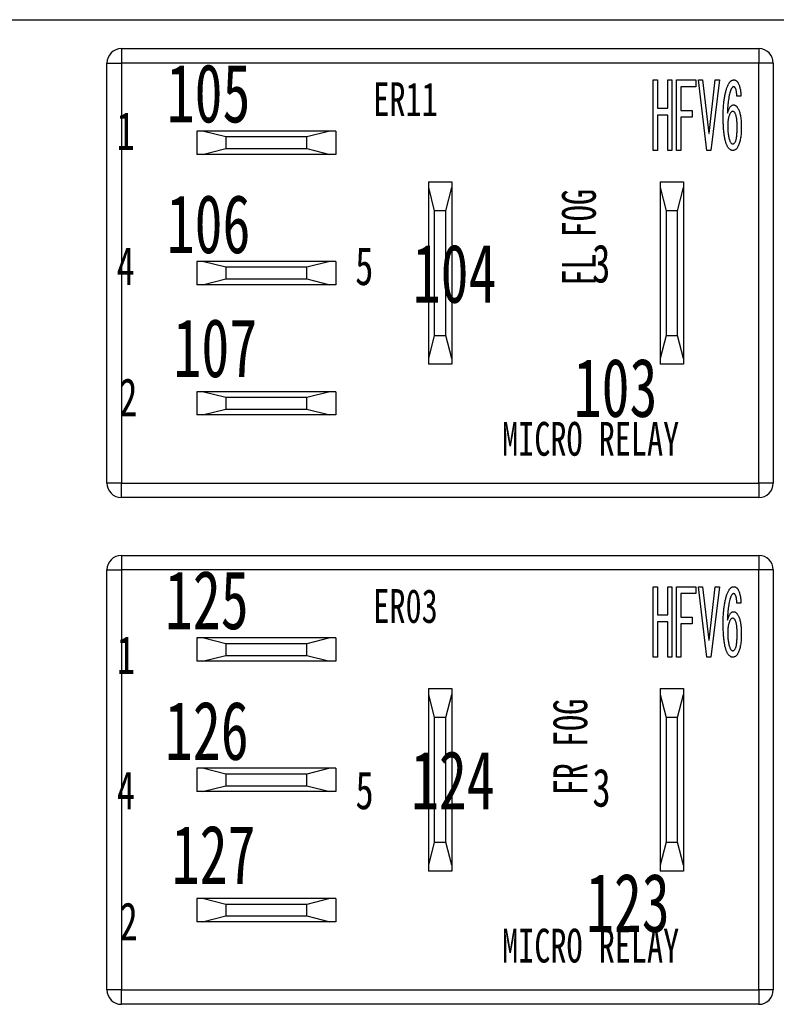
# Model space of a CAD drawing. Header units: inches. Extents: x 47316 to 59086, y 3141 to 11743.
# Drawn here: x 50681.7 to 50740.5, y 10129.1 to 10205.6 of the extents above; entities that cross this region are included whole.
import ezdxf
from ezdxf.enums import TextEntityAlignment as Align

# ---------------------------------------------------------------- set-up
doc = ezdxf.new("R2010")
doc.units = ezdxf.units.IN
doc.header["$MEASUREMENT"] = 0
doc.layers.add('1', color=1, linetype='Continuous')
doc.styles.add('MtX_STSong', font='')
doc.styles.add('仿宋', font='仿宋_GB2312.ttf', dxfattribs={"width": 0.7})
doc.styles.get('MtX_STSong').set_extended_font_data('STSong')

msp = doc.modelspace()

# ---------------------------------------------------------------- linework, layer by layer
at = {"color": 0, "linetype": 'Continuous', "lineweight": 15}
for p, q in [((50565.517, 10205.643), (50978.955, 10205.643)), ((50689.605, 10203.393), (50739.105, 10203.393)), ((50689.605, 10203.393), (50689.605, 10202.268)), ((50739.105, 10203.393), (50739.105, 10202.268)), ((50688.48, 10202.268), (50689.605, 10202.268)), ((50688.48, 10169.643), (50688.48, 10202.268)), ((50689.605, 10202.268), (50689.605, 10169.643)), ((50739.105, 10202.268), (50689.605, 10202.268)), ((50740.23, 10202.268), (50739.105, 10202.268)), ((50739.105, 10169.643), (50739.105, 10202.268)), ((50740.23, 10202.268), (50740.23, 10169.643)), ((50695.455, 10196.98), (50695.455, 10195.18)), ((50706.255, 10196.98), (50695.455, 10196.98)), ((50697.705, 10196.53), (50695.905, 10196.98)), ((50705.805, 10196.98), (50704.005, 10196.53)), ((50706.255, 10196.98), (50706.255, 10195.18)), ((50697.705, 10196.53), (50697.705, 10195.63)), ((50704.005, 10196.53), (50697.705, 10196.53)), ((50704.005, 10195.63), (50704.005, 10196.53)), ((50706.255, 10195.18), (50695.455, 10195.18)), ((50695.905, 10195.18), (50697.705, 10195.63)), ((50697.705, 10195.63), (50704.005, 10195.63)), ((50704.005, 10195.63), (50705.805, 10195.18)), ((50713.455, 10193.043), (50713.455, 10178.868)), ((50713.455, 10193.043), (50715.255, 10193.043)), ((50715.255, 10193.043), (50715.255, 10178.868)), ((50731.455, 10193.043), (50731.455, 10178.868)), ((50731.455, 10193.043), (50733.255, 10193.043)), ((50733.255, 10193.043), (50733.255, 10178.868)), ((50713.455, 10192.593), (50713.905, 10190.793)), ((50714.805, 10190.793), (50715.255, 10192.593)), ((50731.455, 10192.593), (50731.905, 10190.793)), ((50732.805, 10190.793), (50733.255, 10192.593)), ((50713.905, 10190.793), (50713.905, 10181.118)), ((50714.805, 10190.793), (50713.905, 10190.793)), ((50714.805, 10181.118), (50714.805, 10190.793)), ((50731.905, 10190.793), (50731.905, 10181.118)), ((50732.805, 10190.793), (50731.905, 10190.793)), ((50732.805, 10181.118), (50732.805, 10190.793)), ((50695.455, 10186.855), (50695.455, 10185.055)), ((50706.255, 10186.855), (50695.455, 10186.855)), ((50697.705, 10186.405), (50695.905, 10186.855)), ((50705.805, 10186.855), (50704.005, 10186.405)), ((50706.255, 10186.855), (50706.255, 10185.055)), ((50697.705, 10186.405), (50697.705, 10185.505)), ((50704.005, 10186.405), (50697.705, 10186.405)), ((50704.005, 10185.505), (50704.005, 10186.405)), ((50695.905, 10185.055), (50697.705, 10185.505)), ((50697.705, 10185.505), (50704.005, 10185.505)), ((50704.005, 10185.505), (50705.805, 10185.055)), ((50706.255, 10185.055), (50695.455, 10185.055)), ((50713.905, 10181.118), (50713.455, 10179.318)), ((50713.905, 10181.118), (50714.805, 10181.118)), ((50715.255, 10179.318), (50714.805, 10181.118)), ((50731.905, 10181.118), (50731.455, 10179.318)), ((50731.905, 10181.118), (50732.805, 10181.118)), ((50733.255, 10179.318), (50732.805, 10181.118)), ((50715.255, 10178.868), (50713.455, 10178.868)), ((50733.255, 10178.868), (50731.455, 10178.868)), ((50695.455, 10176.73), (50695.455, 10174.93)), ((50706.255, 10176.73), (50695.455, 10176.73)), ((50697.705, 10176.28), (50695.905, 10176.73)), ((50697.705, 10176.28), (50697.705, 10175.38)), ((50704.005, 10176.28), (50697.705, 10176.28)), ((50705.805, 10176.73), (50704.005, 10176.28)), ((50704.005, 10175.38), (50704.005, 10176.28)), ((50706.255, 10176.73), (50706.255, 10174.93)), ((50695.905, 10174.93), (50697.705, 10175.38)), ((50697.705, 10175.38), (50704.005, 10175.38)), ((50704.005, 10175.38), (50705.805, 10174.93)), ((50706.255, 10174.93), (50695.455, 10174.93)), ((50689.605, 10169.643), (50688.48, 10169.643)), ((50689.605, 10169.643), (50739.105, 10169.643)), ((50689.605, 10168.518), (50689.605, 10169.643)), ((50739.105, 10169.643), (50739.105, 10168.518)), ((50740.23, 10169.643), (50739.105, 10169.643)), ((50739.105, 10168.518), (50689.605, 10168.518)), ((50689.605, 10164.018), (50739.105, 10164.018)), ((50689.605, 10164.018), (50689.605, 10162.893)), ((50739.105, 10164.018), (50739.105, 10162.893)), ((50688.48, 10162.893), (50689.605, 10162.893)), ((50688.48, 10130.268), (50688.48, 10162.893)), ((50689.605, 10162.893), (50689.605, 10130.268)), ((50739.105, 10162.893), (50689.605, 10162.893)), ((50740.23, 10162.893), (50739.105, 10162.893)), ((50739.105, 10130.268), (50739.105, 10162.893)), ((50740.23, 10162.893), (50740.23, 10130.268)), ((50695.455, 10157.605), (50695.455, 10155.805)), ((50706.255, 10157.605), (50695.455, 10157.605)), ((50697.705, 10157.155), (50695.905, 10157.605)), ((50697.705, 10157.155), (50697.705, 10156.255)), ((50704.005, 10157.155), (50697.705, 10157.155)), ((50705.805, 10157.605), (50704.005, 10157.155)), ((50704.005, 10156.255), (50704.005, 10157.155)), ((50706.255, 10157.605), (50706.255, 10155.805)), ((50695.905, 10155.805), (50697.705, 10156.255)), ((50697.705, 10156.255), (50704.005, 10156.255)), ((50704.005, 10156.255), (50705.805, 10155.805)), ((50706.255, 10155.805), (50695.455, 10155.805)), ((50713.455, 10153.668), (50713.455, 10139.493)), ((50713.455, 10153.668), (50715.255, 10153.668)), ((50713.455, 10153.218), (50713.905, 10151.418)), ((50714.805, 10151.418), (50715.255, 10153.218)), ((50715.255, 10153.668), (50715.255, 10139.493)), ((50731.455, 10153.668), (50731.455, 10139.493)), ((50731.455, 10153.668), (50733.255, 10153.668)), ((50731.455, 10153.218), (50731.905, 10151.418)), ((50732.805, 10151.418), (50733.255, 10153.218)), ((50733.255, 10153.668), (50733.255, 10139.493)), ((50713.905, 10151.418), (50713.905, 10141.743)), ((50714.805, 10151.418), (50713.905, 10151.418)), ((50714.805, 10141.743), (50714.805, 10151.418)), ((50731.905, 10151.418), (50731.905, 10141.743)), ((50732.805, 10151.418), (50731.905, 10151.418)), ((50732.805, 10141.743), (50732.805, 10151.418)), ((50695.455, 10147.48), (50695.455, 10145.68)), ((50706.255, 10147.48), (50695.455, 10147.48)), ((50697.705, 10147.03), (50695.905, 10147.48)), ((50697.705, 10147.03), (50697.705, 10146.13)), ((50704.005, 10147.03), (50697.705, 10147.03)), ((50705.805, 10147.48), (50704.005, 10147.03)), ((50704.005, 10146.13), (50704.005, 10147.03)), ((50706.255, 10147.48), (50706.255, 10145.68)), ((50706.255, 10145.68), (50695.455, 10145.68)), ((50695.905, 10145.68), (50697.705, 10146.13)), ((50697.705, 10146.13), (50704.005, 10146.13)), ((50704.005, 10146.13), (50705.805, 10145.68)), ((50713.905, 10141.743), (50713.455, 10139.943)), ((50713.905, 10141.743), (50714.805, 10141.743)), ((50715.255, 10139.943), (50714.805, 10141.743)), ((50731.905, 10141.743), (50731.455, 10139.943)), ((50731.905, 10141.743), (50732.805, 10141.743)), ((50733.255, 10139.943), (50732.805, 10141.743)), ((50715.255, 10139.493), (50713.455, 10139.493)), ((50733.255, 10139.493), (50731.455, 10139.493)), ((50695.455, 10137.355), (50695.455, 10135.555)), ((50706.255, 10137.355), (50695.455, 10137.355)), ((50697.705, 10136.905), (50695.905, 10137.355)), ((50705.805, 10137.355), (50704.005, 10136.905)), ((50706.255, 10137.355), (50706.255, 10135.555)), ((50697.705, 10136.905), (50697.705, 10136.005)), ((50704.005, 10136.905), (50697.705, 10136.905)), ((50704.005, 10136.005), (50704.005, 10136.905)), ((50706.255, 10135.555), (50695.455, 10135.555)), ((50695.905, 10135.555), (50697.705, 10136.005)), ((50697.705, 10136.005), (50704.005, 10136.005)), ((50704.005, 10136.005), (50705.805, 10135.555)), ((50689.605, 10130.268), (50688.48, 10130.268)), ((50689.605, 10130.268), (50739.105, 10130.268)), ((50689.605, 10129.143), (50689.605, 10130.268)), ((50739.105, 10130.268), (50739.105, 10129.143)), ((50740.23, 10130.268), (50739.105, 10130.268)), ((50739.105, 10129.143), (50689.605, 10129.143))]:
    msp.add_line(p, q, dxfattribs=at)
for centre, start, end in [((50689.605, 10202.268), 90, 180), ((50739.105, 10202.268), 0, 90), ((50689.605, 10169.643), 180, 270), ((50739.105, 10169.643), 270, 0), ((50689.605, 10162.893), 90, 180), ((50739.105, 10162.893), 0, 90), ((50689.605, 10130.268), 180, 270), ((50739.105, 10130.268), 270, 0)]:
    msp.add_arc(centre, 1.125, start, end, dxfattribs=at)
at = {"layer": '1', "color": 255, "linetype": 'Continuous', "lineweight": 13}
for p, q in [((50730.907, 10195.482), (50730.907, 10200.962)), ((50730.907, 10200.962), (50731.24, 10200.962)), ((50731.24, 10200.962), (50731.24, 10198.769)), ((50732.032, 10200.962), (50732.365, 10200.962)), ((50732.032, 10198.769), (50732.032, 10200.962)), ((50732.365, 10200.962), (50732.365, 10195.482)), ((50732.72, 10195.482), (50732.72, 10200.962)), ((50732.72, 10200.962), (50734.206, 10200.962)), ((50734.206, 10200.962), (50734.206, 10200.429)), ((50735.077, 10195.482), (50734.417, 10200.962)), ((50734.417, 10200.962), (50734.74, 10200.962)), ((50734.74, 10200.962), (50735.218, 10196.801)), ((50735.246, 10196.801), (50735.724, 10200.962)), ((50736.047, 10200.962), (50735.386, 10195.482)), ((50735.724, 10200.962), (50736.047, 10200.962)), ((50734.206, 10200.429), (50733.053, 10200.429)), ((50733.053, 10200.429), (50733.053, 10198.6)), ((50737.719, 10199.697), (50737.397, 10199.697)), ((50731.24, 10198.769), (50732.032, 10198.769)), ((50732.032, 10198.236), (50731.24, 10198.236)), ((50731.24, 10198.236), (50731.24, 10195.482)), ((50732.032, 10195.482), (50732.032, 10198.236)), ((50733.053, 10198.6), (50733.924, 10198.6)), ((50733.924, 10198.6), (50733.924, 10198.067)), ((50733.053, 10198.067), (50733.053, 10195.482)), ((50733.924, 10198.067), (50733.053, 10198.067)), ((50735.218, 10196.801), (50735.246, 10196.801)), ((50731.24, 10195.482), (50730.907, 10195.482)), ((50732.365, 10195.482), (50732.032, 10195.482)), ((50733.053, 10195.482), (50732.72, 10195.482)), ((50735.386, 10195.482), (50735.077, 10195.482)), ((50730.907, 10156.107), (50730.907, 10161.587)), ((50730.907, 10161.587), (50731.24, 10161.587)), ((50731.24, 10161.587), (50731.24, 10159.394)), ((50732.032, 10161.587), (50732.365, 10161.587)), ((50732.032, 10159.394), (50732.032, 10161.587)), ((50732.365, 10161.587), (50732.365, 10156.107)), ((50732.72, 10156.107), (50732.72, 10161.587)), ((50732.72, 10161.587), (50734.206, 10161.587)), ((50734.206, 10161.587), (50734.206, 10161.054)), ((50735.077, 10156.107), (50734.417, 10161.587)), ((50734.417, 10161.587), (50734.74, 10161.587)), ((50734.74, 10161.587), (50735.218, 10157.426)), ((50735.246, 10157.426), (50735.724, 10161.587)), ((50736.047, 10161.587), (50735.386, 10156.107)), ((50735.724, 10161.587), (50736.047, 10161.587)), ((50734.206, 10161.054), (50733.053, 10161.054)), ((50733.053, 10161.054), (50733.053, 10159.225)), ((50737.719, 10160.322), (50737.397, 10160.322)), ((50731.24, 10159.394), (50732.032, 10159.394)), ((50733.053, 10159.225), (50733.924, 10159.225)), ((50733.924, 10159.225), (50733.924, 10158.692)), ((50732.032, 10158.861), (50731.24, 10158.861)), ((50731.24, 10158.861), (50731.24, 10156.107)), ((50732.032, 10156.107), (50732.032, 10158.861)), ((50733.053, 10158.692), (50733.053, 10156.107)), ((50733.924, 10158.692), (50733.053, 10158.692)), ((50735.218, 10157.426), (50735.246, 10157.426)), ((50731.24, 10156.107), (50730.907, 10156.107)), ((50732.365, 10156.107), (50732.032, 10156.107)), ((50733.053, 10156.107), (50732.72, 10156.107)), ((50735.386, 10156.107), (50735.077, 10156.107))]:
    msp.add_line(p, q, dxfattribs=at)
for points, knots in [([(50736.342, 10198.151), (50736.343, 10198.285), (50736.345, 10198.544), (50736.366, 10198.919), (50736.395, 10199.268), (50736.44, 10199.591), (50736.496, 10199.888), (50736.568, 10200.158), (50736.647, 10200.403), (50736.717, 10200.553), (50736.75, 10200.624)], [0, 0, 0, 0, 0.159042, 0.30756, 0.446124, 0.57506, 0.694235, 0.804553, 0.906301, 1, 1, 1, 1]), ([(50736.75, 10200.624), (50736.764, 10200.651), (50736.791, 10200.702), (50736.837, 10200.771), (50736.887, 10200.829), (50736.937, 10200.878), (50736.993, 10200.915), (50737.05, 10200.943), (50737.11, 10200.959), (50737.151, 10200.961), (50737.172, 10200.962)], [0, 0, 0, 0, 0.158634, 0.303547, 0.435715, 0.558497, 0.67301, 0.78415, 0.891827, 1, 1, 1, 1]), ([(50737.172, 10200.962), (50737.189, 10200.961), (50737.223, 10200.959), (50737.272, 10200.948), (50737.319, 10200.927), (50737.363, 10200.899), (50737.404, 10200.863), (50737.442, 10200.819), (50737.478, 10200.767), (50737.498, 10200.729), (50737.509, 10200.709)], [0, 0, 0, 0, 0.114864, 0.227641, 0.339617, 0.456273, 0.577157, 0.707931, 0.847275, 1, 1, 1, 1]), ([(50737.509, 10200.709), (50737.525, 10200.675), (50737.558, 10200.606), (50737.599, 10200.497), (50737.632, 10200.381), (50737.662, 10200.257), (50737.686, 10200.127), (50737.703, 10199.99), (50737.714, 10199.846), (50737.718, 10199.747), (50737.719, 10199.697)], [0, 0, 0, 0, 0.107762, 0.218756, 0.335435, 0.456626, 0.583635, 0.715641, 0.854978, 1, 1, 1, 1]), ([(50736.96, 10200.259), (50736.94, 10200.215), (50736.897, 10200.118), (50736.848, 10199.954), (50736.804, 10199.761), (50736.765, 10199.54), (50736.731, 10199.29), (50736.704, 10199.011), (50736.68, 10198.703), (50736.671, 10198.488), (50736.666, 10198.376)], [0, 0, 0, 0, 0.076178, 0.165002, 0.268176, 0.385173, 0.516771, 0.66309, 0.823784, 1, 1, 1, 1]), ([(50737.157, 10200.428), (50737.139, 10200.426), (50737.1, 10200.421), (50737.047, 10200.385), (50736.999, 10200.331), (50736.974, 10200.284), (50736.96, 10200.259)], [0, 0, 0, 0, 0.202434, 0.422078, 0.684638, 1, 1, 1, 1]), ([(50737.298, 10200.315), (50737.288, 10200.332), (50737.271, 10200.363), (50737.238, 10200.4), (50737.199, 10200.423), (50737.171, 10200.426), (50737.157, 10200.428)], [0, 0, 0, 0, 0.303691, 0.560441, 0.782113, 1, 1, 1, 1]), ([(50737.397, 10199.697), (50737.397, 10199.731), (50737.397, 10199.796), (50737.391, 10199.891), (50737.384, 10199.979), (50737.372, 10200.06), (50737.359, 10200.134), (50737.343, 10200.201), (50737.322, 10200.261), (50737.306, 10200.298), (50737.298, 10200.315)], [0, 0, 0, 0, 0.161643, 0.311959, 0.450983, 0.580904, 0.699954, 0.80876, 0.908391, 1, 1, 1, 1]), ([(50736.666, 10198.376), (50736.682, 10198.426), (50736.713, 10198.522), (50736.766, 10198.654), (50736.821, 10198.766), (50736.878, 10198.858), (50736.94, 10198.93), (50737.004, 10198.983), (50737.073, 10199.016), (50737.12, 10199.02), (50737.144, 10199.022)], [0, 0, 0, 0, 0.188402, 0.354694, 0.499677, 0.627283, 0.73742, 0.832378, 0.918336, 1, 1, 1, 1]), ([(50737.144, 10199.022), (50737.161, 10199.021), (50737.196, 10199.019), (50737.248, 10199.003), (50737.298, 10198.974), (50737.346, 10198.938), (50737.393, 10198.889), (50737.439, 10198.831), (50737.482, 10198.762), (50737.509, 10198.711), (50737.523, 10198.685)], [0, 0, 0, 0, 0.098071, 0.198084, 0.302914, 0.415724, 0.541317, 0.678783, 0.831464, 1, 1, 1, 1]), ([(50736.863, 10198.319), (50736.849, 10198.29), (50736.821, 10198.231), (50736.787, 10198.136), (50736.758, 10198.034), (50736.736, 10197.924), (50736.716, 10197.808), (50736.703, 10197.685), (50736.696, 10197.555), (50736.695, 10197.466), (50736.694, 10197.42)], [0, 0, 0, 0, 0.103989, 0.21317, 0.328129, 0.449132, 0.575966, 0.709866, 0.851076, 1, 1, 1, 1]), ([(50737.087, 10198.516), (50737.066, 10198.513), (50737.022, 10198.508), (50736.962, 10198.467), (50736.907, 10198.402), (50736.879, 10198.349), (50736.863, 10198.319)], [0, 0, 0, 0, 0.199844, 0.419038, 0.680078, 1, 1, 1, 1]), ([(50737.284, 10198.347), (50737.271, 10198.373), (50737.246, 10198.419), (50737.198, 10198.474), (50737.145, 10198.51), (50737.106, 10198.514), (50737.087, 10198.516)], [0, 0, 0, 0, 0.315362, 0.577922, 0.797566, 1, 1, 1, 1]), ([(50737.425, 10197.307), (50737.424, 10197.368), (50737.424, 10197.485), (50737.418, 10197.652), (50737.406, 10197.805), (50737.391, 10197.942), (50737.372, 10198.065), (50737.348, 10198.173), (50737.321, 10198.266), (50737.296, 10198.322), (50737.284, 10198.347)], [0, 0, 0, 0, 0.172427, 0.331159, 0.475411, 0.606298, 0.724053, 0.828031, 0.919663, 1, 1, 1, 1]), ([(50737.523, 10198.685), (50737.541, 10198.645), (50737.58, 10198.562), (50737.624, 10198.426), (50737.663, 10198.276), (50737.693, 10198.111), (50737.718, 10197.931), (50737.736, 10197.737), (50737.746, 10197.527), (50737.747, 10197.382), (50737.748, 10197.307)], [0, 0, 0, 0, 0.0931, 0.194668, 0.304697, 0.423715, 0.552237, 0.691198, 0.840133, 1, 1, 1, 1]), ([(50736.638, 10195.874), (50736.626, 10195.9), (50736.601, 10195.954), (50736.566, 10196.04), (50736.535, 10196.136), (50736.507, 10196.24), (50736.48, 10196.352), (50736.457, 10196.473), (50736.435, 10196.603), (50736.415, 10196.741), (50736.397, 10196.887), (50736.383, 10197.042), (50736.37, 10197.206), (50736.36, 10197.379), (50736.352, 10197.56), (50736.345, 10197.749), (50736.343, 10197.947), (50736.342, 10198.082), (50736.342, 10198.151)], [0, 0, 0, 0, 0.037089, 0.077318, 0.120903, 0.167121, 0.217154, 0.270417, 0.327506, 0.387571, 0.451538, 0.518943, 0.589862, 0.664764, 0.743216, 0.824783, 0.91082, 1, 1, 1, 1]), ([(50736.694, 10197.42), (50736.694, 10197.35), (50736.696, 10197.214), (50736.705, 10197.019), (50736.721, 10196.838), (50736.74, 10196.672), (50736.769, 10196.521), (50736.801, 10196.385), (50736.842, 10196.264), (50736.875, 10196.19), (50736.891, 10196.155)], [0, 0, 0, 0, 0.163056, 0.314967, 0.455122, 0.584465, 0.703508, 0.811566, 0.910341, 1, 1, 1, 1]), ([(50737.298, 10196.183), (50737.309, 10196.207), (50737.332, 10196.26), (50737.355, 10196.354), (50737.377, 10196.466), (50737.396, 10196.597), (50737.408, 10196.747), (50737.417, 10196.917), (50737.424, 10197.106), (50737.424, 10197.238), (50737.425, 10197.307)], [0, 0, 0, 0, 0.069309, 0.153628, 0.253372, 0.369799, 0.502057, 0.651386, 0.817044, 1, 1, 1, 1]), ([(50737.748, 10197.307), (50737.747, 10197.226), (50737.745, 10197.068), (50737.735, 10196.84), (50737.716, 10196.628), (50737.69, 10196.433), (50737.658, 10196.255), (50737.616, 10196.094), (50737.57, 10195.948), (50737.529, 10195.86), (50737.509, 10195.817)], [0, 0, 0, 0, 0.160922, 0.311022, 0.450557, 0.57973, 0.698842, 0.807781, 0.908026, 1, 1, 1, 1]), ([(50736.891, 10196.155), (50736.904, 10196.129), (50736.929, 10196.083), (50736.978, 10196.03), (50737.03, 10195.992), (50737.069, 10195.988), (50737.087, 10195.986)], [0, 0, 0, 0, 0.315617, 0.57556, 0.797402, 1, 1, 1, 1]), ([(50737.087, 10195.986), (50737.106, 10195.989), (50737.147, 10195.995), (50737.203, 10196.036), (50737.254, 10196.101), (50737.282, 10196.153), (50737.298, 10196.183)], [0, 0, 0, 0, 0.187645, 0.404089, 0.668919, 1, 1, 1, 1]), ([(50737.073, 10195.482), (50737.053, 10195.483), (50737.013, 10195.486), (50736.954, 10195.506), (50736.897, 10195.537), (50736.842, 10195.581), (50736.788, 10195.636), (50736.736, 10195.705), (50736.685, 10195.784), (50736.654, 10195.843), (50736.638, 10195.874)], [0, 0, 0, 0, 0.097077, 0.195094, 0.298911, 0.412404, 0.538164, 0.677061, 0.83022, 1, 1, 1, 1]), ([(50737.509, 10195.817), (50737.495, 10195.791), (50737.468, 10195.74), (50737.421, 10195.672), (50737.371, 10195.613), (50737.317, 10195.566), (50737.261, 10195.528), (50737.201, 10195.501), (50737.138, 10195.485), (50737.095, 10195.483), (50737.073, 10195.482)], [0, 0, 0, 0, 0.154014, 0.297138, 0.427932, 0.549795, 0.666076, 0.775956, 0.886767, 1, 1, 1, 1]), ([(50736.75, 10161.249), (50736.764, 10161.276), (50736.791, 10161.327), (50736.837, 10161.396), (50736.887, 10161.454), (50736.937, 10161.503), (50736.993, 10161.54), (50737.05, 10161.568), (50737.11, 10161.584), (50737.151, 10161.586), (50737.172, 10161.587)], [0, 0, 0, 0, 0.158634, 0.303547, 0.435715, 0.558497, 0.67301, 0.78415, 0.891827, 1, 1, 1, 1]), ([(50737.172, 10161.587), (50737.189, 10161.586), (50737.223, 10161.584), (50737.272, 10161.573), (50737.319, 10161.552), (50737.363, 10161.524), (50737.404, 10161.488), (50737.442, 10161.444), (50737.478, 10161.392), (50737.498, 10161.354), (50737.509, 10161.334)], [0, 0, 0, 0, 0.114864, 0.227641, 0.339617, 0.456273, 0.577157, 0.707931, 0.847275, 1, 1, 1, 1]), ([(50736.342, 10158.776), (50736.343, 10158.91), (50736.345, 10159.169), (50736.366, 10159.544), (50736.395, 10159.893), (50736.44, 10160.216), (50736.496, 10160.513), (50736.568, 10160.783), (50736.647, 10161.028), (50736.717, 10161.178), (50736.75, 10161.249)], [0, 0, 0, 0, 0.159042, 0.30756, 0.446124, 0.57506, 0.694235, 0.804553, 0.906301, 1, 1, 1, 1]), ([(50736.96, 10160.884), (50736.94, 10160.84), (50736.897, 10160.743), (50736.848, 10160.579), (50736.804, 10160.386), (50736.765, 10160.165), (50736.731, 10159.915), (50736.704, 10159.636), (50736.68, 10159.328), (50736.671, 10159.113), (50736.666, 10159.001)], [0, 0, 0, 0, 0.076178, 0.165002, 0.268176, 0.385173, 0.516771, 0.66309, 0.823784, 1, 1, 1, 1]), ([(50737.157, 10161.053), (50737.139, 10161.051), (50737.1, 10161.046), (50737.047, 10161.01), (50736.999, 10160.956), (50736.974, 10160.909), (50736.96, 10160.884)], [0, 0, 0, 0, 0.202434, 0.422078, 0.684638, 1, 1, 1, 1]), ([(50737.298, 10160.94), (50737.288, 10160.957), (50737.271, 10160.988), (50737.238, 10161.025), (50737.199, 10161.048), (50737.171, 10161.051), (50737.157, 10161.053)], [0, 0, 0, 0, 0.303691, 0.560441, 0.782113, 1, 1, 1, 1]), ([(50737.397, 10160.322), (50737.397, 10160.356), (50737.397, 10160.421), (50737.391, 10160.516), (50737.384, 10160.604), (50737.372, 10160.685), (50737.359, 10160.759), (50737.343, 10160.826), (50737.322, 10160.886), (50737.306, 10160.923), (50737.298, 10160.94)], [0, 0, 0, 0, 0.161643, 0.311959, 0.450983, 0.580904, 0.699954, 0.80876, 0.908391, 1, 1, 1, 1]), ([(50737.509, 10161.334), (50737.525, 10161.3), (50737.558, 10161.231), (50737.599, 10161.122), (50737.632, 10161.006), (50737.662, 10160.882), (50737.686, 10160.752), (50737.703, 10160.615), (50737.714, 10160.471), (50737.718, 10160.372), (50737.719, 10160.322)], [0, 0, 0, 0, 0.107762, 0.218756, 0.335435, 0.456626, 0.583635, 0.715641, 0.854978, 1, 1, 1, 1]), ([(50736.666, 10159.001), (50736.682, 10159.051), (50736.713, 10159.147), (50736.766, 10159.279), (50736.821, 10159.391), (50736.878, 10159.483), (50736.94, 10159.555), (50737.004, 10159.608), (50737.073, 10159.641), (50737.12, 10159.645), (50737.144, 10159.647)], [0, 0, 0, 0, 0.188402, 0.354694, 0.499677, 0.627283, 0.73742, 0.832378, 0.918336, 1, 1, 1, 1]), ([(50737.144, 10159.647), (50737.161, 10159.646), (50737.196, 10159.644), (50737.248, 10159.628), (50737.298, 10159.599), (50737.346, 10159.563), (50737.393, 10159.514), (50737.439, 10159.456), (50737.482, 10159.387), (50737.509, 10159.336), (50737.523, 10159.31)], [0, 0, 0, 0, 0.098071, 0.198084, 0.302914, 0.415724, 0.541317, 0.678783, 0.831464, 1, 1, 1, 1]), ([(50737.523, 10159.31), (50737.541, 10159.27), (50737.58, 10159.187), (50737.624, 10159.051), (50737.663, 10158.901), (50737.693, 10158.736), (50737.718, 10158.556), (50737.736, 10158.362), (50737.746, 10158.152), (50737.747, 10158.007), (50737.748, 10157.932)], [0, 0, 0, 0, 0.0931, 0.194668, 0.304697, 0.423715, 0.552237, 0.691198, 0.840133, 1, 1, 1, 1]), ([(50736.638, 10156.499), (50736.626, 10156.525), (50736.601, 10156.579), (50736.566, 10156.665), (50736.535, 10156.761), (50736.507, 10156.865), (50736.48, 10156.977), (50736.457, 10157.098), (50736.435, 10157.228), (50736.415, 10157.366), (50736.397, 10157.512), (50736.383, 10157.667), (50736.37, 10157.831), (50736.36, 10158.004), (50736.352, 10158.185), (50736.345, 10158.374), (50736.343, 10158.572), (50736.342, 10158.707), (50736.342, 10158.776)], [0, 0, 0, 0, 0.037089, 0.077318, 0.120903, 0.167121, 0.217154, 0.270417, 0.327506, 0.387571, 0.451538, 0.518943, 0.589862, 0.664764, 0.743216, 0.824783, 0.91082, 1, 1, 1, 1]), ([(50736.863, 10158.944), (50736.849, 10158.915), (50736.821, 10158.856), (50736.787, 10158.761), (50736.758, 10158.659), (50736.736, 10158.549), (50736.716, 10158.433), (50736.703, 10158.31), (50736.696, 10158.18), (50736.695, 10158.091), (50736.694, 10158.045)], [0, 0, 0, 0, 0.103989, 0.21317, 0.328129, 0.449132, 0.575966, 0.709866, 0.851076, 1, 1, 1, 1]), ([(50737.087, 10159.141), (50737.066, 10159.138), (50737.022, 10159.133), (50736.962, 10159.092), (50736.907, 10159.027), (50736.879, 10158.974), (50736.863, 10158.944)], [0, 0, 0, 0, 0.199844, 0.419038, 0.680078, 1, 1, 1, 1]), ([(50737.284, 10158.972), (50737.271, 10158.998), (50737.246, 10159.044), (50737.198, 10159.099), (50737.145, 10159.135), (50737.106, 10159.139), (50737.087, 10159.141)], [0, 0, 0, 0, 0.315362, 0.577922, 0.797566, 1, 1, 1, 1]), ([(50737.425, 10157.932), (50737.424, 10157.993), (50737.424, 10158.11), (50737.418, 10158.277), (50737.406, 10158.43), (50737.391, 10158.567), (50737.372, 10158.69), (50737.348, 10158.798), (50737.321, 10158.891), (50737.296, 10158.947), (50737.284, 10158.972)], [0, 0, 0, 0, 0.172427, 0.331159, 0.475411, 0.606298, 0.724053, 0.828031, 0.919663, 1, 1, 1, 1]), ([(50736.694, 10158.045), (50736.694, 10157.975), (50736.696, 10157.839), (50736.705, 10157.644), (50736.721, 10157.463), (50736.74, 10157.297), (50736.769, 10157.146), (50736.801, 10157.01), (50736.842, 10156.889), (50736.875, 10156.815), (50736.891, 10156.78)], [0, 0, 0, 0, 0.163056, 0.314967, 0.455122, 0.584465, 0.703508, 0.811566, 0.910341, 1, 1, 1, 1]), ([(50737.298, 10156.808), (50737.309, 10156.832), (50737.332, 10156.885), (50737.355, 10156.979), (50737.377, 10157.091), (50737.396, 10157.222), (50737.408, 10157.372), (50737.417, 10157.542), (50737.424, 10157.731), (50737.424, 10157.863), (50737.425, 10157.932)], [0, 0, 0, 0, 0.069309, 0.153628, 0.253372, 0.369799, 0.502057, 0.651386, 0.817044, 1, 1, 1, 1]), ([(50737.748, 10157.932), (50737.747, 10157.851), (50737.745, 10157.693), (50737.735, 10157.465), (50737.716, 10157.253), (50737.69, 10157.058), (50737.658, 10156.88), (50737.616, 10156.719), (50737.57, 10156.573), (50737.529, 10156.485), (50737.509, 10156.442)], [0, 0, 0, 0, 0.160922, 0.311022, 0.450557, 0.57973, 0.698842, 0.807781, 0.908026, 1, 1, 1, 1]), ([(50737.073, 10156.107), (50737.053, 10156.108), (50737.013, 10156.111), (50736.954, 10156.131), (50736.897, 10156.162), (50736.842, 10156.206), (50736.788, 10156.261), (50736.736, 10156.33), (50736.685, 10156.409), (50736.654, 10156.468), (50736.638, 10156.499)], [0, 0, 0, 0, 0.097077, 0.195094, 0.298911, 0.412404, 0.538164, 0.677061, 0.83022, 1, 1, 1, 1]), ([(50736.891, 10156.78), (50736.904, 10156.754), (50736.929, 10156.708), (50736.978, 10156.655), (50737.03, 10156.617), (50737.069, 10156.613), (50737.087, 10156.611)], [0, 0, 0, 0, 0.315617, 0.57556, 0.797402, 1, 1, 1, 1]), ([(50737.509, 10156.442), (50737.495, 10156.416), (50737.468, 10156.365), (50737.421, 10156.297), (50737.371, 10156.238), (50737.317, 10156.191), (50737.261, 10156.153), (50737.201, 10156.126), (50737.138, 10156.11), (50737.095, 10156.108), (50737.073, 10156.107)], [0, 0, 0, 0, 0.154014, 0.297138, 0.427932, 0.549795, 0.666076, 0.775956, 0.886767, 1, 1, 1, 1]), ([(50737.087, 10156.611), (50737.106, 10156.614), (50737.147, 10156.62), (50737.203, 10156.661), (50737.254, 10156.726), (50737.282, 10156.778), (50737.298, 10156.808)], [0, 0, 0, 0, 0.187645, 0.404089, 0.668919, 1, 1, 1, 1])]:
    msp.add_open_spline(points, degree=3, knots=knots, dxfattribs=at)

# ---------------------------------------------------------------- texts
at = {"color": 0, "lineweight": 15, "style": 'MtX_STSong', "width": 0.7}
for s, p in [('105', (50693.122, 10197.659)), ('106', (50693.122, 10187.503)), ('104', (50712.228, 10183.651)), ('107', (50693.647, 10177.872)), ('103', (50724.731, 10174.781)), ('125', (50692.985, 10158.289)), ('126', (50692.985, 10148.133)), ('124', (50712.091, 10144.281)), ('127', (50693.51, 10138.503)), ('123', (50725.684, 10134.763))]:
    msp.add_text(s, height=4.5538, dxfattribs=at).set_placement(p)
at = {"color": 0, "lineweight": 15, "style": '仿宋', "width": 0.7}
for s, p in [('ER11', (50711.673, 10199.464)), ('MICRO RELAY', (50726.049, 10173.078)), ('ER03', (50711.673, 10160.089)), ('MICRO RELAY', (50726.049, 10133.703))]:
    msp.add_text(s, height=2.625, dxfattribs=at).set_placement(p, align=Align.MIDDLE_CENTER)
at = {"color": 2, "lineweight": 15, "style": 'MtX_STSong', "width": 0.7}
for s, p in [('1', (50689.237, 10195.521)), ('4', (50689.222, 10185.024)), ('5', (50707.764, 10185.024)), ('3', (50726.166, 10185.22)), ('2', (50689.437, 10174.827)), ('1', (50689.26, 10154.799)), ('4', (50689.245, 10144.302)), ('5', (50707.787, 10144.302)), ('3', (50726.189, 10144.498)), ('2', (50689.46, 10134.104))]:
    msp.add_text(s, height=2.96, dxfattribs=at).set_placement(p)
at = {"color": 0, "linetype": 'Continuous', "lineweight": 15, "style": '仿宋', "width": 0.7}
for s, p in [('FL FOG', (50725.137, 10188.733)), ('FR FOG', (50724.474, 10149.13))]:
    msp.add_text(s, height=2.625, rotation=90, dxfattribs=at).set_placement(p, align=Align.MIDDLE)

doc.saveas('drawing.dxf')
